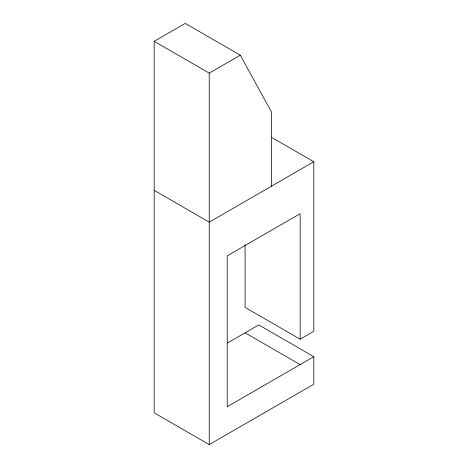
<?xml version="1.0" encoding="UTF-8"?>
<svg xmlns="http://www.w3.org/2000/svg" width="468" height="468" viewBox="0 0 468 468"><rect width="100%" height="100%" fill="white"/><g stroke="black" fill="none" stroke-linecap="round" stroke-linejoin="round"><path stroke-width="0.7" d="M227.495 342.985L258.769 324.927L313.817 356.704L313.817 384.216L209.231 444.6L154.183 412.817L154.183 41.33L185.24 23.4L240.289 55.183L271.346 111.758L271.346 186.27M154.183 41.33L209.231 73.113L240.289 55.183M245.097 244.665L245.097 307.394L300.146 339.177L313.817 331.28L313.817 161.752L209.231 222.136L154.183 190.353M313.817 356.704L227.214 406.704L227.214 255.826L300.146 213.718L300.146 339.177M271.422 137.276L313.817 161.752M245.097 332.818L300.146 364.601M209.231 73.113L209.231 444.6"/></g></svg>
